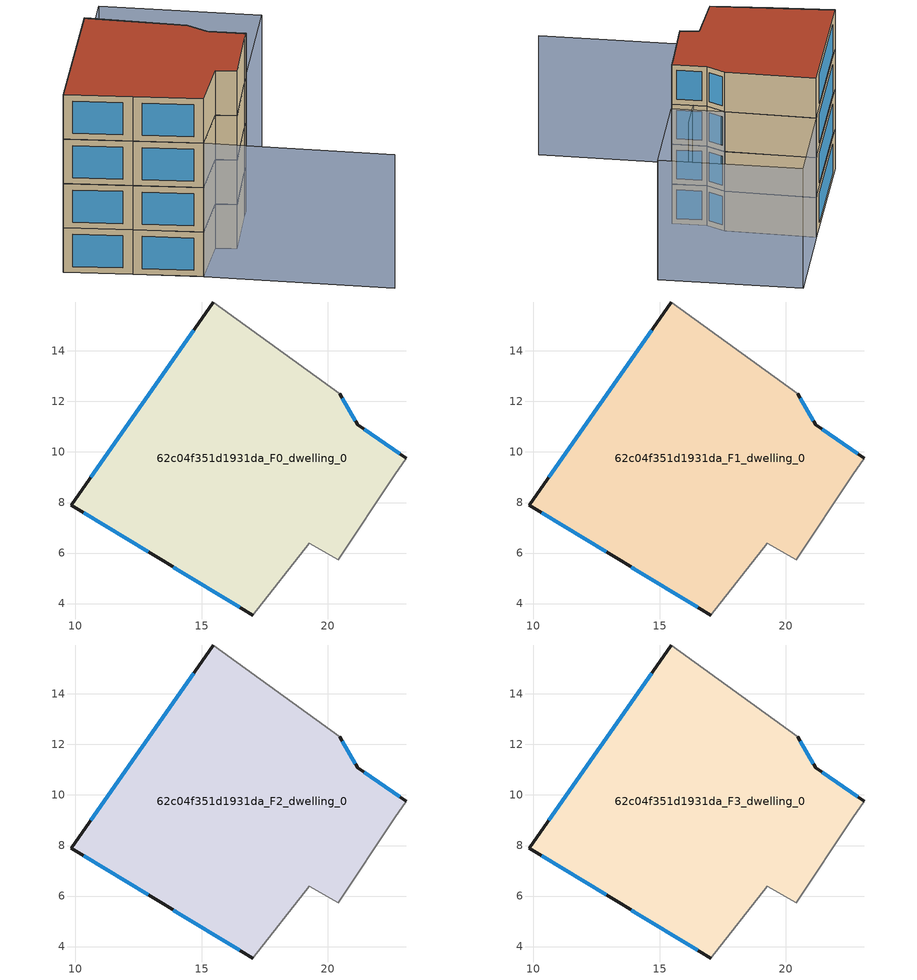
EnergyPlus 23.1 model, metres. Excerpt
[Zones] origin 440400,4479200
62c04f351d1931da_F0_dwelling_0
 floor ground (EU_floor_Construction): 20.4,5.73 22.65,9.11 23.1,9.75 21.17,11.07 20.47,12.3 15.46,15.94 9.84,7.89 13.38,5.75 17.02,3.55 19.27,6.38 z0
 wall outside (EU_wall_Construction): 17.02,3.55 13.38,5.75 9.84,7.89 15.46,15.94 / 20.47,12.3 21.17,11.07 23.1,9.75 z0:3
 wall adiabatic (EU_wall_Construction): 15.46,15.94 20.47,12.3 / 23.1,9.75 22.65,9.11 20.4,5.73 19.27,6.38 17.02,3.55 z0:3
 window (EU_Window_Construction): 16.51,3.85 13.88,5.45 / 12.89,6.05 10.33,7.59 / 10.62,9.01 14.68,14.82 / 20.57,12.13 21.07,11.24 / 21.44,10.89 22.83,9.93 z0.42:2.58
62c04f351d1931da_F1_dwelling_0
 floor to 62c04f351d1931da_F0_dwelling_0 (EU_floor_Construction): 20.4,5.73 22.65,9.11 23.1,9.75 21.17,11.07 20.47,12.3 15.46,15.94 9.83,7.89 13.38,5.75 17.02,3.55 19.27,6.38 z3
 wall outside (EU_wall_Construction): 17.02,3.55 13.38,5.75 9.84,7.89 15.46,15.94 / 20.47,12.3 21.17,11.07 23.1,9.75 z3:6
 wall adiabatic (EU_wall_Construction): 15.46,15.94 20.47,12.3 / 23.1,9.75 22.65,9.11 20.4,5.73 19.27,6.38 17.02,3.55 z3:6
 window (EU_Window_Construction): 16.51,3.85 13.88,5.45 / 12.89,6.05 10.33,7.59 / 10.62,9.01 14.68,14.82 / 20.57,12.13 21.07,11.24 / 21.44,10.89 22.83,9.93 z3.42:5.58
62c04f351d1931da_F2_dwelling_0
 floor to 62c04f351d1931da_F1_dwelling_0 (EU_floor_Construction): 20.4,5.73 22.65,9.11 23.1,9.75 21.17,11.07 20.47,12.3 15.46,15.94 9.83,7.89 13.38,5.75 17.02,3.55 19.27,6.38 z6
 wall outside (EU_wall_Construction): 17.02,3.55 13.38,5.75 9.84,7.89 15.46,15.94 / 20.47,12.3 21.17,11.07 23.1,9.75 z6:9
 wall adiabatic (EU_wall_Construction): 15.46,15.94 20.47,12.3 / 23.1,9.75 22.65,9.11 20.4,5.73 19.27,6.38 17.02,3.55 z6:9
 window (EU_Window_Construction): 16.51,3.85 13.88,5.45 / 12.89,6.05 10.33,7.59 / 10.62,9.01 14.68,14.82 / 20.57,12.13 21.07,11.24 / 21.44,10.89 22.83,9.93 z6.42:8.58
62c04f351d1931da_F3_dwelling_0
 floor to 62c04f351d1931da_F2_dwelling_0 (EU_floor_Construction): 20.4,5.73 22.65,9.11 23.1,9.75 21.17,11.07 20.47,12.3 15.46,15.94 9.83,7.89 13.38,5.75 17.02,3.55 19.27,6.38 z9
 wall outside (EU_wall_Construction): 17.02,3.55 13.38,5.75 9.84,7.89 15.46,15.94 / 20.47,12.3 21.17,11.07 23.1,9.75 z9:12
 wall adiabatic (EU_wall_Construction): 15.46,15.94 20.47,12.3 / 23.1,9.75 22.65,9.11 20.4,5.73 19.27,6.38 17.02,3.55 z9:12
 window (EU_Window_Construction): 16.51,3.85 13.88,5.45 / 12.89,6.05 10.33,7.59 / 10.62,9.01 14.68,14.82 / 20.57,12.13 21.07,11.24 / 21.44,10.89 22.83,9.93 z9.42:11.58
 roof outside (EU_roof_Construction): 20.47,12.3 21.17,11.07 23.1,9.75 22.65,9.11 20.4,5.73 19.27,6.38 17.02,3.55 13.38,5.75 9.84,7.89 15.46,15.94 z12
shading: 26.44,-3.01 17.02,3.55 / 17.02,3.55 23.24,12.49 / 27.59,16.35 23.42,10.28 / 23.42,10.28 15.37,15.8 / 15.37,15.8 19.54,21.88 / 19.54,21.88 27.59,16.35 z0:9
[Building]
EU S2 Campaign: North Axis=0; Terrain=City; Solar Distribution=FullExterior
[Site:Location]
Madrid: Latitude=40.5; Longitude=-3.5; Time Zone=1; Elevation=609
[SizingPeriod:WeatherFileDays]
AnnualSizingPeriod: Begin Month=1; Begin Day of Month=1; End Month=12; End Day of Month=31; Day of Week for Start Day=Monday; Use Weather File Daylight Saving Period=No; Use Weather File Rain and Snow Indicators=No
[MATERIAL]
EU_InternalMass_Material: Roughness=MediumRough; Thickness=0.1; Conductivity=1; Density=1800; Specific Heat=900; Thermal Absorptance=0.9; Solar Absorptance=0.7; Visible Absorptance=0.7
[MATERIAL:NOMASS] Roughness=MediumRough; Thermal Absorptance=0.9; Solar Absorptance=0.7; Visible Absorptance=0.7
Name | Thermal Resistance
EU_wall_NoMass | 1.60022
EU_roof_NoMass | 1.57597
EU_floor_NoMass | 0.470652
[WINDOWMATERIAL:SIMPLEGLAZINGSYSTEM]
EU_Window_SimpleGlazing: UFactor=3.28802; Solar Heat Gain Coefficient=0.85; Visible Transmittance=0.85
[CONSTRUCTION]
EU_wall_Construction: EU_wall_NoMass
EU_roof_Construction: EU_roof_NoMass
EU_floor_Construction: EU_floor_NoMass
EU_InternalMass_Construction: EU_InternalMass_Material
EU_Window_Construction: EU_Window_SimpleGlazing
[ZONE] Type=1; Multiplier=1; Ceiling Height=autocalculate; Volume=257.873; Floor Area=autocalculate; Part of Total Floor Area=Yes
62c04f351d1931da_F0_dwelling_0; 62c04f351d1931da_F1_dwelling_0; 62c04f351d1931da_F2_dwelling_0; 62c04f351d1931da_F3_dwelling_0
[INTERNALMASS] Construction=EU_InternalMass_Construction; Surface Area=85.9579
Name | Zone or ZoneList
62c04f351d1931da_F0_dwelling_0_EU_InternalMass | 62c04f351d1931da_F0_dwelling_0
62c04f351d1931da_F1_dwelling_0_EU_InternalMass | 62c04f351d1931da_F1_dwelling_0
62c04f351d1931da_F2_dwelling_0_EU_InternalMass | 62c04f351d1931da_F2_dwelling_0
62c04f351d1931da_F3_dwelling_0_EU_InternalMass | 62c04f351d1931da_F3_dwelling_0
[OTHEREQUIPMENT] Fuel Type=Electricity; Design Level Calculation Method=Watts/Area; Power per Zone Floor Area=1; Fraction Latent=0; Fraction Radiant=0; Fraction Lost=0; Carbon Dioxide Generation Rate=0; EndUse Subcategory=EU_Step8_InternalGains
Name | Zone or ZoneList or Space or SpaceList | Schedule
EU_Step8_InternalGain_62c04f351d1931da_F0_dwelling_0_f000 | 62c04f351d1931da_F0_dwelling_0 | EU_Step8_GainSchedule_62c04f351d1931da_F0_dwelling_0_f000
EU_Step8_InternalGain_62c04f351d1931da_F1_dwelling_0_f000 | 62c04f351d1931da_F1_dwelling_0 | EU_Step8_GainSchedule_62c04f351d1931da_F1_dwelling_0_f000
EU_Step8_InternalGain_62c04f351d1931da_F2_dwelling_0_f000 | 62c04f351d1931da_F2_dwelling_0 | EU_Step8_GainSchedule_62c04f351d1931da_F2_dwelling_0_f000
EU_Step8_InternalGain_62c04f351d1931da_F3_dwelling_0_f000 | 62c04f351d1931da_F3_dwelling_0 | EU_Step8_GainSchedule_62c04f351d1931da_F3_dwelling_0_f000
[ZONEVENTILATION:DESIGNFLOWRATE] Schedule=EU_AlwaysOn; Design Flow Rate Calculation Method=AirChanges/Hour; Air Changes per Hour=0.480704; Ventilation Type=Natural; Fan Pressure Rise=0; Fan Total Efficiency=1; Constant Term Coefficient=1; Temperature Term Coefficient=0; Velocity Term Coefficient=0; Velocity Squared Term Coefficient=0; Minimum Indoor Temperature=-100; Maximum Indoor Temperature=100; Delta Temperature=-100; Minimum Outdoor Temperature=-100; Maximum Outdoor Temperature=100; Maximum Wind Speed=40
Name | Zone or ZoneList or Space or SpaceList
EU_ConstantAir_62c04f351d1931da_F0_dwelling_0 | 62c04f351d1931da_F0_dwelling_0
EU_ConstantAir_62c04f351d1931da_F1_dwelling_0 | 62c04f351d1931da_F1_dwelling_0
EU_ConstantAir_62c04f351d1931da_F2_dwelling_0 | 62c04f351d1931da_F2_dwelling_0
EU_ConstantAir_62c04f351d1931da_F3_dwelling_0 | 62c04f351d1931da_F3_dwelling_0
[HVACTEMPLATE:THERMOSTAT] Constant Heating Setpoint=20; Constant Cooling Setpoint=50
EU_HeatOnly_62c04f351d1931da_F0_dwelling_0; EU_HeatOnly_62c04f351d1931da_F1_dwelling_0; EU_HeatOnly_62c04f351d1931da_F2_dwelling_0; EU_HeatOnly_62c04f351d1931da_F3_dwelling_0
[HVACTEMPLATE:ZONE:IDEALLOADSAIRSYSTEM] System Availability Schedule=EU_AlwaysOn; Maximum Heating Supply Air Temperature=50; Minimum Cooling Supply Air Temperature=13; Maximum Heating Supply Air Humidity Ratio=0.0156; Minimum Cooling Supply Air Humidity Ratio=0.0077; Heating Limit=NoLimit; Cooling Limit=NoLimit; Heating Availability Schedule=EU_AlwaysOn; Cooling Availability Schedule=EU_CoolingOff; Dehumidification Control Type=ConstantSensibleHeatRatio; Cooling Sensible Heat Ratio=0.7; Dehumidification Setpoint=60; Humidification Control Type=None; Humidification Setpoint=30; Outdoor Air Method=None; Outdoor Air Flow Rate per Person=0.00944; Outdoor Air Flow Rate per Zone Floor Area=0; Outdoor Air Flow Rate per Zone=0; Demand Controlled Ventilation Type=None; Outdoor Air Economizer Type=NoEconomizer; Heat Recovery Type=None; Sensible Heat Recovery Effectiveness=0.7; Latent Heat Recovery Effectiveness=0.65
Name | Template Thermostat
62c04f351d1931da_F0_dwelling_0 | EU_HeatOnly_62c04f351d1931da_F0_dwelling_0
62c04f351d1931da_F1_dwelling_0 | EU_HeatOnly_62c04f351d1931da_F1_dwelling_0
62c04f351d1931da_F2_dwelling_0 | EU_HeatOnly_62c04f351d1931da_F2_dwelling_0
62c04f351d1931da_F3_dwelling_0 | EU_HeatOnly_62c04f351d1931da_F3_dwelling_0
[SIZING:ZONE] Zone Cooling Design Supply Air Temperature Input Method=SupplyAirTemperature; Zone Cooling Design Supply Air Temperature=13; Zone Heating Design Supply Air Temperature Input Method=SupplyAirTemperature; Zone Heating Design Supply Air Temperature=50; Zone Cooling Design Supply Air Humidity Ratio=0.008; Zone Heating Design Supply Air Humidity Ratio=0.008; Cooling Design Air Flow Method=DesignDay; Cooling Design Air Flow Rate=0; Cooling Minimum Air Flow per Zone Floor Area=0.000762; Cooling Minimum Air Flow=0; Cooling Minimum Air Flow Fraction=0.2; Heating Design Air Flow Method=DesignDay; Heating Design Air Flow Rate=0; Heating Maximum Air Flow per Zone Floor Area=0.002032; Heating Maximum Air Flow=0.141576; Heating Maximum Air Flow Fraction=0.3; Account for Dedicated Outdoor Air System=No; Dedicated Outdoor Air System Control Strategy=NeutralSupplyAir; Dedicated Outdoor Air Low Setpoint Temperature for Design=autosize; Dedicated Outdoor Air High Setpoint Temperature for Design=autosize; Zone Load Sizing Method=Sensible Load Only No Latent Load; Zone Latent Cooling Design Supply Air Humidity Ratio Input Method=HumidityRatioDifference; Zone Cooling Design Supply Air Humidity Ratio Difference=0.005; Zone Latent Heating Design Supply Air Humidity Ratio Input Method=HumidityRatioDifference; Zone Humidification Design Supply Air Humidity Ratio Difference=0.005
62c04f351d1931da_F0_dwelling_0; 62c04f351d1931da_F1_dwelling_0; 62c04f351d1931da_F2_dwelling_0; 62c04f351d1931da_F3_dwelling_0
[SCHEDULE:CONSTANT]
Name | Hourly Value
EU_AlwaysOn | 1
EU_CoolingOff | 0
[SCHEDULE:FILE] Column Number=1; Rows to Skip at Top=0; Number of Hours of Data=8760; Column Separator=Comma; Interpolate to Timestep=No; Minutes per Item=60; Adjust Schedule for Daylight Savings=Yes
Name | File
EU_Step8_GainSchedule_62c04f351d1931da_F0_dwelling_0_f000 | ../../schedules/62c04f351d1931da/62c04f351d1931da_F0_dwelling_0_f000_gain.csv
EU_Step8_GainSchedule_62c04f351d1931da_F1_dwelling_0_f000 | ../../schedules/62c04f351d1931da/62c04f351d1931da_F1_dwelling_0_f000_gain.csv
EU_Step8_GainSchedule_62c04f351d1931da_F2_dwelling_0_f000 | ../../schedules/62c04f351d1931da/62c04f351d1931da_F2_dwelling_0_f000_gain.csv
EU_Step8_GainSchedule_62c04f351d1931da_F3_dwelling_0_f000 | ../../schedules/62c04f351d1931da/62c04f351d1931da_F3_dwelling_0_f000_gain.csv
